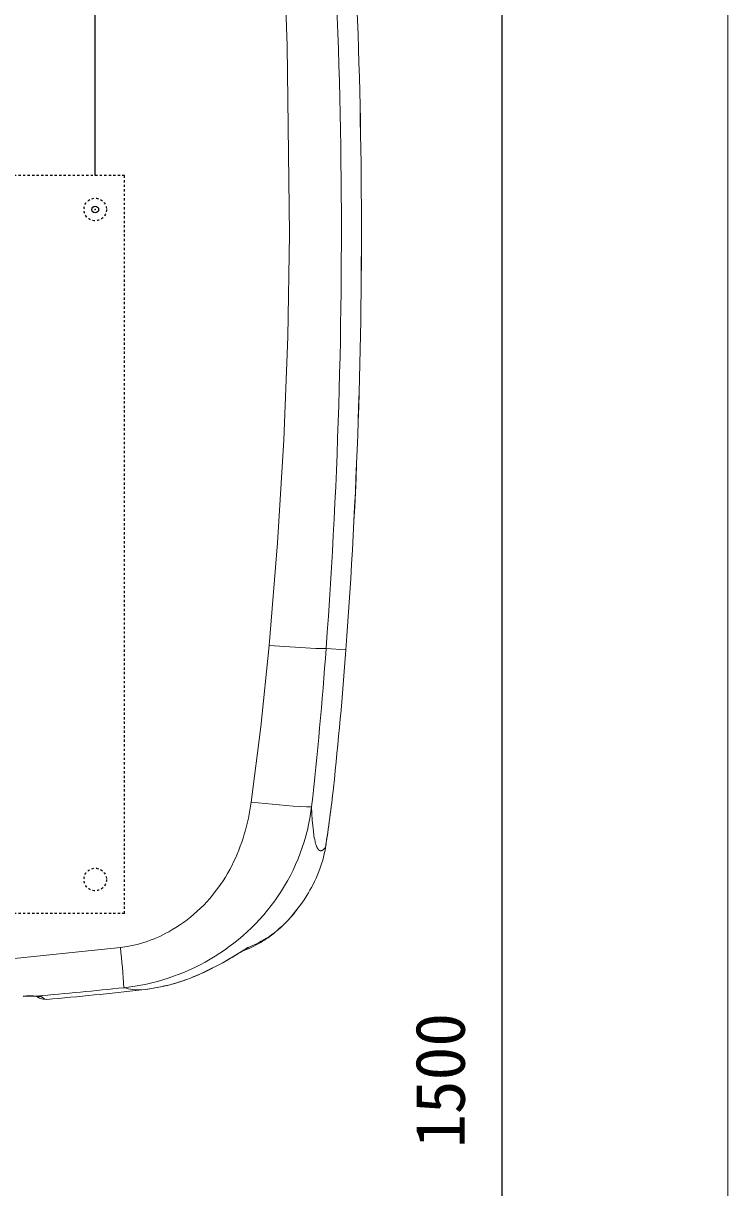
# Model space of a CAD drawing. Units: millimetres, scale not verified. Extents: x -203 to 203, y -143 to 143.
# Drawn here: x -94.2 to -63, y -36.8 to 14.9 of the extents above; entities that cross this region are included whole.
import ezdxf
from ezdxf.enums import TextEntityAlignment as Align

# ---------------------------------------------------------------- set-up
doc = ezdxf.new("R2010")
doc.units = ezdxf.units.MM
doc.header["$LTSCALE"] = 0.5
doc.header["$PDMODE"] = 32
doc.header["$PDSIZE"] = 0.3
doc.linetypes.add('USER2', pattern=[0.15748, 0.07874, -0.07874])
for name, color, linetype, lineweight in [('0-1_DIMENSION_LINES$02_DIMENSI', 7, 'Continuous', 25), ('0-3_DIMENSION_LINES$04_SUB_LIN', 4, 'Continuous', 18), ('0-4_DIMENSION_LINES$03_LINES', 7, 'Continuous', 18), ('0-7_DIMENSION_LINES$05_HIDE_LI', 7, 'USER2', 25)]:
    doc.layers.add(name, color=color, linetype=linetype, lineweight=lineweight)
doc.layers.add('0-2_DEFPOINTS', color=7, linetype='Continuous')
doc.styles.add('ＭＳ ゴシック', font='')
doc.styles.get('ＭＳ ゴシック').set_extended_font_data('MS Gothic')

# ---------------------------------------------------------------- blocks, each defined once
blk = doc.blocks.new('D10')
at = {"layer": '0-1_DIMENSION_LINES$02_DIMENSI'}
blk.add_line((3537.9, 2096.2), (3537.9, 2200), dxfattribs=at)
at = {"layer": '0-2_DEFPOINTS'}
blk.add_point((3537.9, 2093.2), dxfattribs=at)
blk = doc.blocks.new('D21')
at = {"layer": '0-1_DIMENSION_LINES$02_DIMENSI'}
blk.add_line((3574, 1878), (3574, 2165.727), dxfattribs=at)
at = {"layer": '0-1_DIMENSION_LINES$02_DIMENSI', "style": 'ＭＳ ゴシック'}
blk.add_text('1500', height=4.399, rotation=90, dxfattribs=at).set_placement((3572, 2010.006), align=Align.BOTTOM_LEFT)

msp = doc.modelspace()

# ---------------------------------------------------------------- linework, layer by layer
at = {"layer": '0-3_DIMENSION_LINES$04_SUB_LIN'}
for p, q in [((-82.5416, 13.8577), (-82.679, 17.6447)), ((-82.4384, 5.5133), (-82.5416, 13.8577)), ((-82.5136, 0.9522), (-82.4384, 5.5133)), ((-82.689, -3.608), (-82.5136, 0.9522)), ((-82.9646, -8.1686), (-82.689, -3.608)), ((-83.334, -12.7314), (-82.9646, -8.1686)), ((-83.7011, -16.3309), (-83.334, -12.7314)), ((-83.334, -12.7314), (-81.2617, -12.8552)), ((-81.2617, -12.8552), (-80.9408, -12.8645)), ((-80.9408, -12.8645), (-80.8776, -12.8642)), ((-80.8776, -12.8642), (-80.8562, -12.8634)), ((-80.8562, -12.8634), (-80.8392, -12.8622)), ((-80.8392, -12.8622), (-80.8253, -12.8608)), ((-80.8253, -12.8608), (-80.8129, -12.8592)), ((-80.8129, -12.8592), (-79.9352, -12.9245)), ((-79.9352, -12.9245), (-79.9339, -12.9246)), ((-84.1332, -19.6652), (-83.7011, -16.3309)), ((-80.4858, -19.0325), (-80.4844, -19.0327)), ((-84.2577, -20.3761), (-84.1914, -20.0214)), ((-84.1914, -20.0214), (-84.1329, -19.6653)), ((-84.1332, -19.6652), (-82.2779, -19.8451)), ((-82.2779, -19.8451), (-81.9372, -19.8689)), ((-81.9372, -19.8689), (-81.6842, -19.8812)), ((-81.6842, -19.8812), (-81.5925, -19.8831)), ((-81.5925, -19.8831), (-81.5553, -19.883)), ((-81.5553, -19.883), (-81.5247, -19.882)), ((-81.455, -19.8728), (-81.5391, -20.3952)), ((-81.5247, -19.882), (-81.5125, -19.8813)), ((-81.5125, -19.8813), (-81.5017, -19.8804)), ((-81.5017, -19.8804), (-81.4921, -19.8793)), ((-81.4921, -19.8793), (-81.4836, -19.8782)), ((-81.4836, -19.8782), (-81.4758, -19.8769)), ((-81.4758, -19.8769), (-81.4687, -19.8755)), ((-81.4687, -19.8755), (-81.4554, -19.8727)), ((-81.4549, -19.8728), (-81.4218, -20.4645)), ((-84.34, -20.7344), (-84.2969, -20.5557)), ((-84.2969, -20.5557), (-84.2577, -20.3761)), ((-81.5391, -20.3952), (-81.5872, -20.655)), ((-81.4218, -20.4645), (-81.4009, -20.723)), ((-84.4932, -21.2692), (-84.4375, -21.0889)), ((-84.4375, -21.0889), (-84.3869, -20.9121)), ((-84.3869, -20.9121), (-84.34, -20.7344)), ((-81.6742, -21.0429), (-81.7081, -21.172)), ((-81.6427, -20.9132), (-81.6742, -21.0429)), ((-81.5872, -20.655), (-81.6427, -20.9132)), ((-81.4009, -20.723), (-81.3764, -20.9516)), ((-81.3764, -20.9516), (-81.3486, -21.1553)), ((-81.3486, -21.1553), (-81.3335, -21.2472)), ((-84.6838, -21.802), (-84.6163, -21.6259)), ((-84.6163, -21.6259), (-84.5528, -21.4482)), ((-84.5528, -21.4482), (-84.4932, -21.2692)), ((-81.7827, -21.4285), (-81.8657, -21.6824)), ((-81.7081, -21.172), (-81.7827, -21.4285)), ((-81.3335, -21.2472), (-81.3174, -21.3323)), ((-81.3174, -21.3323), (-81.3004, -21.411)), ((-81.3004, -21.411), (-81.2916, -21.4476)), ((-81.2916, -21.4476), (-81.2825, -21.4826)), ((-81.2825, -21.4826), (-81.2732, -21.5158)), ((-81.2732, -21.5158), (-81.2636, -21.5472)), ((-81.2636, -21.5472), (-81.2538, -21.577)), ((-81.2538, -21.577), (-81.2438, -21.605)), ((-81.2438, -21.605), (-81.2343, -21.6296)), ((-81.2343, -21.6296), (-81.2246, -21.6527)), ((-81.2246, -21.6527), (-81.2146, -21.6743)), ((-81.2146, -21.6743), (-81.2096, -21.6845)), ((-80.8857, -21.7274), (-80.84, -21.6769)), ((-80.84, -21.6769), (-80.8489, -21.7152)), ((-84.9116, -22.3216), (-84.8315, -22.1502)), ((-84.8315, -22.1502), (-84.7556, -21.977)), ((-84.7556, -21.977), (-84.6838, -21.802)), ((-82.0551, -22.1848), (-82.1609, -22.4329)), ((-81.9564, -21.9337), (-82.0551, -22.1848)), ((-81.8657, -21.6824), (-81.9564, -21.9337)), ((-81.2096, -21.6845), (-81.2045, -21.6944)), ((-81.2045, -21.6944), (-81.1994, -21.7039)), ((-81.1994, -21.7039), (-81.1942, -21.7131)), ((-81.1942, -21.7131), (-81.189, -21.7219)), ((-81.189, -21.7219), (-81.1837, -21.7303)), ((-81.1837, -21.7303), (-81.1783, -21.7383)), ((-81.1783, -21.7383), (-81.1729, -21.746)), ((-81.1729, -21.746), (-81.1675, -21.7533)), ((-81.1675, -21.7533), (-81.162, -21.7602)), ((-81.162, -21.7602), (-81.1565, -21.7668)), ((-81.1565, -21.7668), (-81.1508, -21.7731)), ((-81.1508, -21.7731), (-81.148, -21.7761)), ((-81.148, -21.7761), (-81.1452, -21.779)), ((-81.1452, -21.779), (-81.1423, -21.7818)), ((-81.1423, -21.7818), (-81.1394, -21.7845)), ((-81.1394, -21.7845), (-81.1366, -21.7871)), ((-81.1366, -21.7871), (-81.1337, -21.7896)), ((-81.1337, -21.7896), (-81.1308, -21.7921)), ((-81.1308, -21.7921), (-81.1279, -21.7944)), ((-81.1279, -21.7944), (-81.1249, -21.7967)), ((-81.1249, -21.7967), (-81.122, -21.7989)), ((-81.122, -21.7989), (-81.1191, -21.8009)), ((-81.1191, -21.8009), (-81.1161, -21.8029)), ((-81.1161, -21.8029), (-81.1131, -21.8049)), ((-81.1131, -21.8049), (-81.1101, -21.8067)), ((-81.1101, -21.8067), (-81.1072, -21.8084)), ((-81.1072, -21.8084), (-81.1041, -21.8101)), ((-81.1041, -21.8101), (-81.1011, -21.8116)), ((-81.1011, -21.8116), (-81.0981, -21.8131)), ((-81.0981, -21.8131), (-81.0951, -21.8145)), ((-81.0951, -21.8145), (-81.092, -21.8158)), ((-81.092, -21.8158), (-81.089, -21.817)), ((-81.089, -21.817), (-81.0859, -21.8182)), ((-81.0859, -21.8182), (-81.0828, -21.8192)), ((-81.0828, -21.8192), (-81.0797, -21.8202)), ((-81.0797, -21.8202), (-81.0766, -21.8211)), ((-81.0766, -21.8211), (-81.0735, -21.8219)), ((-81.0735, -21.8219), (-81.0704, -21.8226)), ((-81.0704, -21.8226), (-81.0672, -21.8232)), ((-81.0672, -21.8232), (-81.064, -21.8238)), ((-81.064, -21.8238), (-81.0609, -21.8242)), ((-81.0609, -21.8242), (-81.0577, -21.8246)), ((-81.0577, -21.8246), (-81.0545, -21.8249)), ((-81.0545, -21.8249), (-81.0512, -21.8252)), ((-81.0512, -21.8252), (-81.048, -21.8253)), ((-81.048, -21.8253), (-81.0448, -21.8253)), ((-81.0448, -21.8253), (-81.0415, -21.8253)), ((-81.0415, -21.8253), (-81.0383, -21.8251)), ((-81.0383, -21.8251), (-81.035, -21.8249)), ((-81.035, -21.8249), (-81.0317, -21.8246)), ((-81.0317, -21.8246), (-81.0284, -21.8242)), ((-81.0284, -21.8242), (-81.0251, -21.8237)), ((-81.0251, -21.8237), (-81.0218, -21.8231)), ((-81.0218, -21.8231), (-81.0184, -21.8224)), ((-81.0184, -21.8224), (-81.0151, -21.8216)), ((-81.0151, -21.8216), (-81.0117, -21.8207)), ((-81.0117, -21.8207), (-81.0084, -21.8197)), ((-81.0084, -21.8197), (-81.005, -21.8186)), ((-81.005, -21.8186), (-81.0016, -21.8174)), ((-81.0016, -21.8174), (-80.9982, -21.8162)), ((-80.9982, -21.8162), (-80.9947, -21.8148)), ((-80.9947, -21.8148), (-80.9913, -21.8133)), ((-80.9913, -21.8133), (-80.9879, -21.8117)), ((-80.9879, -21.8117), (-80.9844, -21.81)), ((-80.9844, -21.81), (-80.9809, -21.8082)), ((-80.9809, -21.8082), (-80.9774, -21.8063)), ((-80.9774, -21.8063), (-80.9739, -21.8043)), ((-80.9739, -21.8043), (-80.9704, -21.8022)), ((-80.9704, -21.8022), (-80.9669, -21.8)), ((-80.9669, -21.8), (-80.9633, -21.7976)), ((-80.9633, -21.7976), (-80.9598, -21.7952)), ((-80.9598, -21.7952), (-80.9562, -21.7926)), ((-80.9562, -21.7926), (-80.9526, -21.79)), ((-80.9526, -21.79), (-80.9453, -21.7843)), ((-80.9453, -21.7843), (-80.938, -21.7783)), ((-80.938, -21.7783), (-80.9306, -21.7719)), ((-80.9306, -21.7719), (-80.9232, -21.7651)), ((-80.9232, -21.7651), (-80.9158, -21.7581)), ((-80.9158, -21.7581), (-80.9008, -21.7432)), ((-80.9008, -21.7432), (-80.8857, -21.7274)), ((-85.1801, -22.8284), (-85.0859, -22.6608)), ((-85.0859, -22.6608), (-84.9959, -22.4909)), ((-84.9959, -22.4909), (-84.9116, -22.3216)), ((-82.2739, -22.6776), (-82.3942, -22.9188)), ((-82.1609, -22.4329), (-82.2739, -22.6776)), ((-85.4915, -23.3192), (-85.3816, -23.1558)), ((-85.3816, -23.1558), (-85.2787, -22.9934)), ((-85.2787, -22.9934), (-85.1801, -22.8284)), ((-82.5194, -23.1519), (-82.6515, -23.3812)), ((-82.3942, -22.9188), (-82.5194, -23.1519)), ((-85.8471, -23.7904), (-85.7242, -23.6366)), ((-85.7242, -23.6366), (-85.6057, -23.4795)), ((-85.6057, -23.4795), (-85.4915, -23.3192)), ((-82.7904, -23.6065), (-82.9358, -23.8276)), ((-82.6515, -23.3812), (-82.7904, -23.6065)), ((-86.3793, -24.3702), (-86.2402, -24.2309)), ((-86.2402, -24.2309), (-86.1051, -24.0877)), ((-86.1051, -24.0877), (-85.974, -23.9409)), ((-85.974, -23.9409), (-85.8471, -23.7904)), ((-83.2438, -24.2538), (-83.4068, -24.4602)), ((-83.0867, -24.0429), (-83.2438, -24.2538)), ((-82.9358, -23.8276), (-83.0867, -24.0429)), ((-86.9782, -24.8879), (-86.8228, -24.7652)), ((-86.8228, -24.7652), (-86.6711, -24.6379)), ((-86.6711, -24.6379), (-86.5232, -24.5062)), ((-86.5232, -24.5062), (-86.3793, -24.3702)), ((-83.5757, -24.6618), (-83.7505, -24.8587)), ((-83.4068, -24.4602), (-83.5757, -24.6618)), ((-87.6473, -25.3367), (-87.4749, -25.2324)), ((-87.4749, -25.2324), (-87.3058, -25.1228)), ((-87.3058, -25.1228), (-87.1402, -25.0079)), ((-87.1402, -25.0079), (-86.9782, -24.8879)), ((-84.1165, -25.2373), (-84.3075, -25.4187)), ((-83.9308, -25.0506), (-84.1165, -25.2373)), ((-83.7505, -24.8587), (-83.9308, -25.0506)), ((-88.7517, -25.8441), (-88.6089, -25.7926)), ((-88.6089, -25.7926), (-88.4674, -25.7378)), ((-88.4674, -25.7378), (-88.3273, -25.6797)), ((-88.3273, -25.6797), (-88.1887, -25.6181)), ((-88.1887, -25.6181), (-88.0508, -25.5528)), ((-88.0508, -25.5528), (-87.9146, -25.484)), ((-87.9146, -25.484), (-87.7801, -25.412)), ((-87.7801, -25.412), (-87.6473, -25.3367)), ((-84.6959, -25.7578), (-84.8971, -25.9192)), ((-84.4994, -25.5909), (-84.6959, -25.7578)), ((-84.3075, -25.4187), (-84.4994, -25.5909)), ((-96.9322, -26.8425), (-89.9349, -26.1182)), ((-89.935, -26.1173), (-89.6332, -26.0695)), ((-89.6332, -26.0695), (-89.4829, -26.0424)), ((-89.4829, -26.0424), (-89.3334, -26.0115)), ((-89.3334, -26.0115), (-89.1863, -25.9761)), ((-89.1863, -25.9761), (-89.0403, -25.9361)), ((-89.0403, -25.9361), (-88.8954, -25.892)), ((-88.8954, -25.892), (-88.7517, -25.8441)), ((-85.3097, -26.2233), (-85.5208, -26.366)), ((-85.1027, -26.075), (-85.3097, -26.2233)), ((-84.8971, -25.9192), (-85.1027, -26.075)), ((-86.1767, -26.7601), (-86.4025, -26.88)), ((-85.9542, -26.6344), (-86.1767, -26.7601)), ((-85.7357, -26.503), (-85.9542, -26.6344)), ((-85.5208, -26.366), (-85.7357, -26.503)), ((-87.3335, -27.2972), (-87.5724, -27.386)), ((-87.0971, -27.2024), (-87.3335, -27.2972)), ((-86.8634, -27.1015), (-87.0971, -27.2024)), ((-86.6314, -26.9938), (-86.8634, -27.1015)), ((-86.4025, -26.88), (-86.6314, -26.9938)), ((-89.2799, -27.8214), (-89.78, -27.8944)), ((-89.0309, -27.7798), (-89.2799, -27.8214)), ((-88.783, -27.7321), (-89.0309, -27.7798)), ((-88.538, -27.6769), (-88.783, -27.7321)), ((-88.2947, -27.6143), (-88.538, -27.6769)), ((-88.0531, -27.5447), (-88.2947, -27.6143)), ((-87.8135, -27.4689), (-88.0531, -27.5447)), ((-87.5724, -27.386), (-87.8135, -27.4689))]:
    msp.add_line(p, q, dxfattribs=at)
for centre, radius, start, end in [((-330.6878, 5.5843), 250.5547, 355.77859, 6.29557), ((-251.5371, -0.7574), 171.1526, 353.58749, 355.94536), ((-120.2123, -29.6525), 30.483, 3.30473, 6.65812), ((-110.9498, 173.4629), 202.4679, 274.90475, 276.00177), ((-89.0177, -25.0003), 2.9936, 255.25103, 270.63455)]:
    msp.add_arc(centre, radius, start, end, dxfattribs=at)
at = {"layer": '0-4_DIMENSION_LINES$03_LINES'}
for p, q in [((-63, 133), (-63, -109)), ((-80.8401, -21.6871), (-80.84, -21.6769)), ((-80.963, -22.2373), (-80.8754, -21.9069)), ((-80.8754, -21.9069), (-80.8641, -21.8579)), ((-80.8641, -21.8579), (-80.8543, -21.8098)), ((-80.8543, -21.8098), (-80.8502, -21.7863)), ((-80.8502, -21.7863), (-80.8467, -21.7633)), ((-80.8467, -21.7633), (-80.8438, -21.7407)), ((-80.8438, -21.7407), (-80.8417, -21.7188)), ((-80.8417, -21.7188), (-80.841, -21.708)), ((-80.841, -21.708), (-80.8404, -21.6975)), ((-80.8404, -21.6975), (-80.8401, -21.6871)), ((-81.1277, -22.7379), (-81.0675, -22.5759)), ((-81.0675, -22.5759), (-81.0392, -22.4933)), ((-81.0392, -22.4933), (-81.0125, -22.4101)), ((-81.0125, -22.4101), (-80.963, -22.2373)), ((-81.3907, -23.321), (-81.3223, -23.1843)), ((-81.3223, -23.1843), (-81.2555, -23.0418)), ((-81.2555, -23.0418), (-81.1904, -22.8928)), ((-81.1904, -22.8928), (-81.1277, -22.7379)), ((-81.6629, -23.8003), (-81.5966, -23.6915)), ((-81.5966, -23.6915), (-81.5293, -23.5762)), ((-81.5293, -23.5762), (-81.4599, -23.4517)), ((-81.4599, -23.4517), (-81.3907, -23.321)), ((-82.0474, -24.3614), (-81.9326, -24.2049)), ((-81.9326, -24.2049), (-81.7892, -23.9967)), ((-81.7892, -23.9967), (-81.6629, -23.8003)), ((-82.3913, -24.778), (-82.2757, -24.6421)), ((-82.3912, -24.7853), (-82.3188, -24.7035)), ((-82.3188, -24.7035), (-82.2479, -24.6195)), ((-82.2757, -24.6421), (-82.0474, -24.3614)), ((-82.2479, -24.6195), (-82.1788, -24.5326)), ((-82.1788, -24.5326), (-82.1136, -24.4462)), ((-82.9977, -25.3678), (-82.8726, -25.2614)), ((-82.9137, -25.3064), (-82.8374, -25.2378)), ((-82.8726, -25.2614), (-82.7492, -25.1498)), ((-82.8374, -25.2378), (-82.762, -25.1676)), ((-82.762, -25.1676), (-82.6115, -25.0193)), ((-82.7492, -25.1498), (-82.6279, -25.0324)), ((-82.6279, -25.0324), (-82.568, -24.9714)), ((-82.6115, -25.0193), (-82.4646, -24.8653)), ((-82.568, -24.9714), (-82.5086, -24.9086)), ((-82.5086, -24.9086), (-82.3913, -24.778)), ((-82.4646, -24.8653), (-82.3912, -24.7853)), ((-83.6846, -25.8376), (-83.6049, -25.7936)), ((-83.629, -25.8386), (-83.5468, -25.7867)), ((-83.6049, -25.7936), (-83.526, -25.7473)), ((-83.5468, -25.7867), (-83.4655, -25.7332)), ((-83.526, -25.7473), (-83.4481, -25.6989)), ((-83.4655, -25.7332), (-83.3853, -25.6781)), ((-83.4481, -25.6989), (-83.3711, -25.6483)), ((-83.3853, -25.6781), (-83.3048, -25.6206)), ((-83.3711, -25.6483), (-83.295, -25.5958)), ((-83.3048, -25.6206), (-83.2254, -25.5614)), ((-83.295, -25.5958), (-83.2196, -25.5414)), ((-83.2254, -25.5614), (-83.1469, -25.5008)), ((-83.2196, -25.5414), (-83.145, -25.4852)), ((-83.1469, -25.5008), (-83.0694, -25.4386)), ((-83.145, -25.4852), (-83.071, -25.4274)), ((-83.071, -25.4274), (-82.9977, -25.3678)), ((-83.0694, -25.4386), (-82.9911, -25.3733)), ((-82.9911, -25.3733), (-82.9137, -25.3064)), ((-85.1015, -26.6163), (-84.4503, -26.2107)), ((-84.566, -26.2808), (-84.408, -26.2266)), ((-84.4503, -26.2107), (-84.3583, -26.1559)), ((-84.408, -26.2266), (-84.3174, -26.1915)), ((-84.3583, -26.1559), (-84.3182, -26.1337)), ((-84.3182, -26.1337), (-84.3004, -26.1245)), ((-84.3174, -26.1915), (-84.2281, -26.1537)), ((-84.3004, -26.1245), (-84.2844, -26.1168)), ((-84.2844, -26.1168), (-84.2719, -26.1113)), ((-84.2719, -26.1113), (-84.2601, -26.1065)), ((-84.2601, -26.1065), (-83.9284, -25.959)), ((-84.2281, -26.1537), (-84.1399, -26.1135)), ((-84.1399, -26.1135), (-84.0527, -26.0714)), ((-84.0527, -26.0714), (-83.8807, -25.9832)), ((-83.9284, -25.959), (-83.7652, -25.8797)), ((-83.8807, -25.9832), (-83.796, -25.9368)), ((-83.796, -25.9368), (-83.7123, -25.8887)), ((-83.7652, -25.8797), (-83.6846, -25.8376)), ((-83.7123, -25.8887), (-83.629, -25.8386)), ((-85.3969, -26.7892), (-85.4298, -26.8033)), ((-85.3969, -26.7892), (-85.1015, -26.6163)), ((-86.3548, -27.266), (-86.3532, -27.2695)), ((-93.6389, -28.2637), (-93.6921, -28.265)), ((-93.201, -28.4148), (-93.3396, -28.4079))]:
    msp.add_line(p, q, dxfattribs=at)
for centre, radius, start, end in [((-330.25, 5.6711), 251.0045, 355.75138, 5.02939), ((-330.25, 5.6711), 251.0059, 355.75138, 5.02939), ((-258.5179, 0.0938), 179.0566, 353.86813, 355.83066), ((-134.4211, -13.1675), 54.254, 350.94373, 353.79386), ((-131.9131, -13.4904), 51.7251, 350.89366, 353.84916), ((-108.5443, 12.984), 46.0224, 300.15319, 301.49391), ((-84.8749, -25.4014), 0.9354, 289.67198, 311.0868), ((-93.1826, -12.3501), 16.4044, 294.59592, 298.33393), ((-92.6101, -13.4321), 15.1855, 294.33101, 298.23575), ((-89.9349, -19.4263), 8.6185, 276.32587, 294.54443), ((-89.9097, -19.4933), 8.5487, 277.54623, 294.57564), ((-93.9399, -31.7653), 3.5145, 85.08769, 94.93156), ((-93.8828, -32.4351), 4.172, 87.37952, 94.92091), ((-93.6918, -29.3267), 1.0591, 85.83479, 89.89386), ((-93.2247, -27.6325), 0.7795, 234.61429, 261.574), ((-93.5927, -28.6675), 0.4065, 68.3946, 96.5335), ((-93.4901, -27.8293), 0.4627, 251.99756, 275.83853), ((-93.0819, -27.8881), 0.54, 228.02982, 257.25354), ((-111, 171.15), 200.3569, 275.09667, 276.30846), ((-111, 171.15), 200.3572, 275.097, 276.30846)]:
    msp.add_arc(centre, radius, start, end, dxfattribs=at)
at = {"layer": '0-7_DIMENSION_LINES$05_HIDE_LI'}
for p, q in [((-89.75, 8.1), (-132.25, 8.1)), ((-89.75, -24.6), (-89.75, 8.1)), ((-89.75, -24.6), (-132.25, -24.6))]:
    msp.add_line(p, q, dxfattribs=at)
for centre in [(-91.05, 6.6), (-91.05, -23.1)]:
    msp.add_circle(centre, 0.5, dxfattribs=at)

# ---------------------------------------------------------------- block references
at = {"layer": '0-1_DIMENSION_LINES$02_DIMENSI', "xscale": 0.5, "yscale": 0.5}
for name in ['D10', 'D21']:
    msp.add_blockref(name, (-1860, -1040), dxfattribs=at)

doc.saveas('drawing.dxf')
